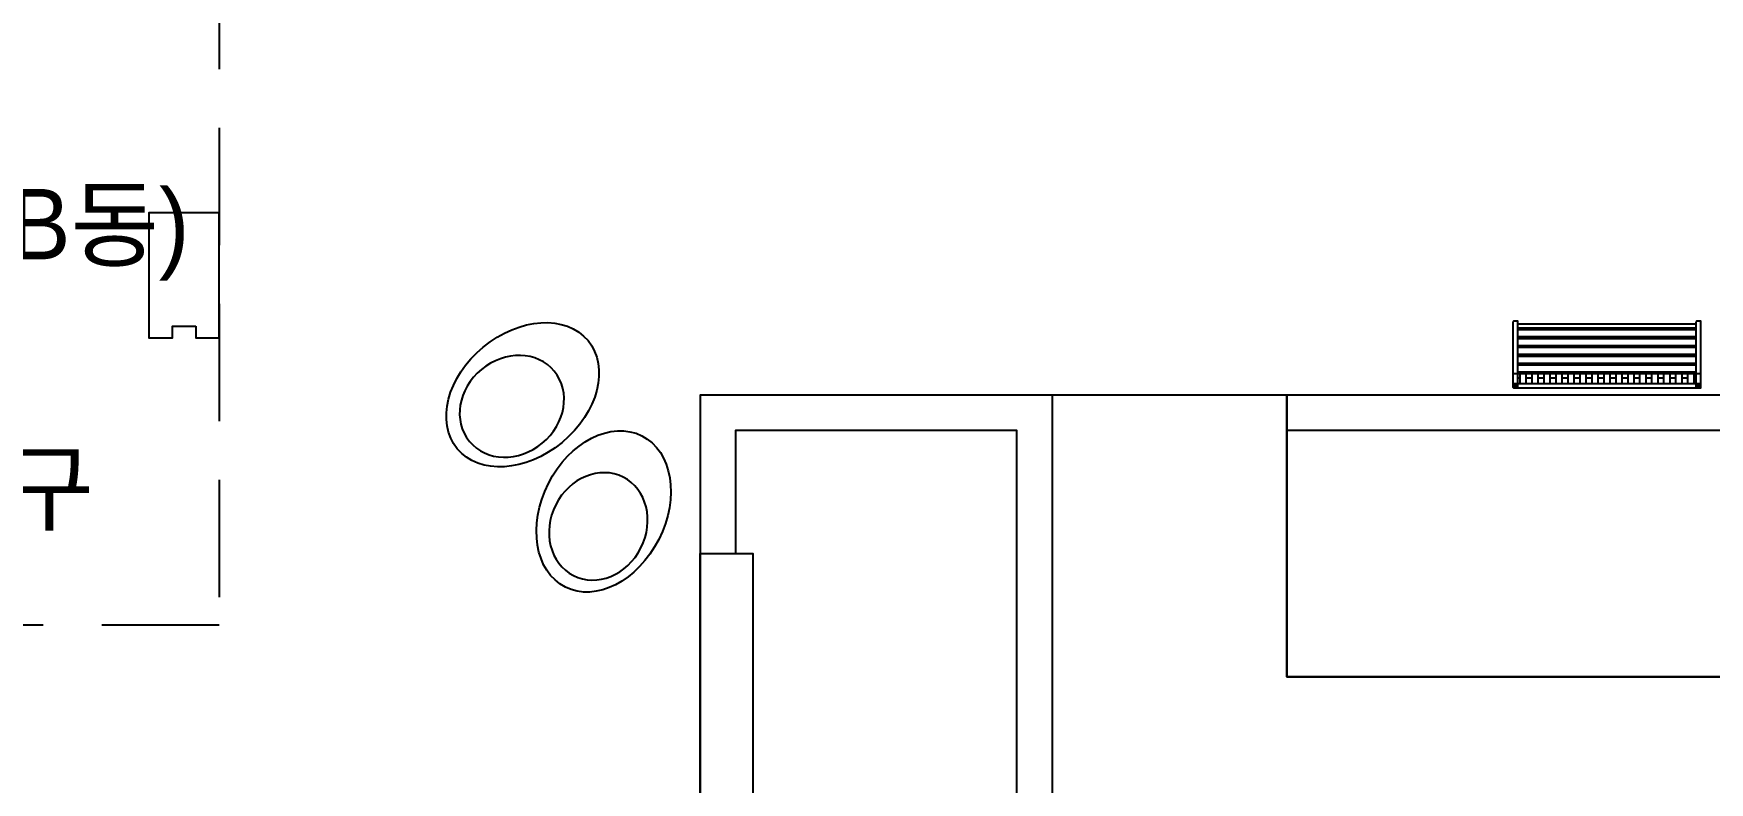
# Model space of a CAD drawing. Header units: millimetres. Extents: x -7616 to 421613, y 91067 to 341353.
# Drawn here: x 179314 to 193599, y 191268 to 197651 of the extents above; entities that cross this region are included whole.
import ezdxf
from ezdxf.enums import TextEntityAlignment as Align

# ---------------------------------------------------------------- set-up
doc = ezdxf.new("R2010")
doc.units = ezdxf.units.MM
doc.header["$LTSCALE"] = 500
doc.header["$MEASUREMENT"] = 0
doc.linetypes.add('H0', pattern=[0.3, 0.2, -0.1])
doc.linetypes.add('HOON1', pattern=[3, 2, -1])
doc.layers.add('e-plan', color=9, linetype='CONTINUOUS')
doc.styles.add('돋움', font='Dotum.ttf')

# ---------------------------------------------------------------- blocks, each defined once
blk = doc.blocks.new('base(양산물금)$0$chb5004')
at = {"layer": 'e-plan'}
for p, q in [((38, 4), (0, -30)), ((0, 0), (0, -560)), ((2, 4), (40, -30)), ((5, 5), (35, 5)), ((35, 5), (1565, 5)), ((40, 0), (40, -560)), ((1600, 5), (1560, -30)), ((1560, 0), (1560, -25)), ((1562, 4), (1600, -30)), ((1565, 5), (1595, 5)), ((1600, 0), (1600, -560)), ((0, -30), (1595, -30)), ((0, -115), (1600, -115)), ((40, -80), (59, -80)), ((40, -130), (1560, -130)), ((59, -30), (59, -115)), ((111, -30), (111, -115)), ((111, -80), (161, -80)), ((161, -30), (161, -115)), ((214, -30), (214, -115)), ((214, -80), (264, -80)), ((264, -30), (264, -115)), ((316, -30), (316, -115)), ((316, -80), (366, -80)), ((366, -30), (366, -115)), ((418, -30), (418, -115)), ((418, -80), (468, -80)), ((468, -30), (468, -115)), ((520, -30), (520, -115)), ((520, -80), (570, -80)), ((570, -30), (570, -115)), ((622, -30), (622, -115)), ((622, -80), (672, -80)), ((672, -30), (672, -115)), ((724, -30), (724, -115)), ((724, -80), (774, -80)), ((774, -30), (774, -115)), ((826, -30), (826, -115)), ((826, -80), (876, -80)), ((876, -30), (876, -115)), ((929, -30), (929, -115)), ((929, -80), (979, -80)), ((979, -30), (979, -115)), ((1031, -30), (1031, -115)), ((1031, -80), (1081, -80)), ((1081, -30), (1081, -115)), ((1133, -30), (1133, -115)), ((1133, -80), (1183, -80)), ((1183, -30), (1183, -115)), ((1235, -30), (1235, -115)), ((1235, -80), (1285, -80)), ((1285, -30), (1285, -115)), ((1337, -30), (1337, -115)), ((1337, -80), (1387, -80)), ((1387, -30), (1387, -115)), ((1439, -30), (1439, -115)), ((1439, -80), (1489, -80)), ((1489, -30), (1489, -115)), ((1541, -30), (1541, -115)), ((1541, -80), (1560, -80)), ((1560, -25), (1560, -560)), ((40, -190), (1560, -190)), ((40, -205), (1560, -205)), ((40, -265), (1560, -265)), ((40, -280), (1560, -280)), ((40, -340), (1560, -340)), ((40, -355), (1560, -355)), ((40, -415), (1560, -415)), ((5, -565), (35, -565)), ((40, -430), (1560, -430)), ((40, -490), (1560, -490)), ((40, -505), (1560, -505)), ((40, -540), (1560, -540)), ((1565, -565), (1595, -565))]:
    blk.add_line(p, q, dxfattribs=at)
for centre, start, end in [((5, 0), 90, 180), ((35, 0), 0, 90), ((1565, 0), 90, 180), ((1595, 0), 0, 90), ((5, -25), 180, 270), ((35, -25), 270, 0), ((1565, -25), 180, 270), ((1595, -25), 270, 0), ((5, -560), 180, 270), ((35, -560), 270, 0), ((1565, -560), 180, 270), ((1595, -560), 270, 0)]:
    blk.add_arc(centre, 5, start, end, dxfattribs=at)
blk = doc.blocks.new('A$C633402C3')
at = {"layer": 'e-plan'}
for points in [[(124405, 100736), (116705, 100736), (116705, 103136), (116705, 100736), (124405, 100736), (124405, 86436), (117710, 86436), (117710, 78586), (103867, 78586), (103867, 89748)], [(128055, 103136), (111705, 103136), (111705, 99236), (104317, 99236)], [(114705, 103136), (114705, 94086)], [(111255, 94386), (114405, 94386), (114405, 102836), (112005, 102836), (112005, 101786)], [(128055, 102836), (116705, 102836)]]:
    blk.add_lwpolyline(points, dxfattribs=at)
blk.add_lwpolyline([(111705, 101786), (112155, 101786), (112155, 98786), (108155, 98786), (108155, 99236), (111705, 99236)], close=True, dxfattribs=at)
for centre, major_axis in [((110192, 103140), (-557, -461)), ((110882, 102145), (-326, -645))]:
    blk.add_ellipse(centre, major_axis=major_axis, ratio=0.72962, dxfattribs=at)
at = {"layer": 'e-plan', "extrusion": (0, 0, -1)}
for centre, major_axis in [((110100, 103041), (-362, -299)), ((110837, 102018), (-212, -419))]:
    blk.add_ellipse(centre, major_axis=major_axis, ratio=0.866923, start_param=-3.141592653589793, end_param=3.141592653589793, dxfattribs=at)
at = {"layer": 'e-plan', "rotation": 180}
blk.add_blockref('base(양산물금)$0$chb5004', (120236, 103202), dxfattribs=at)

msp = doc.modelspace()

# ---------------------------------------------------------------- linework, layer by layer
at = {"layer": 'e-plan', "linetype": 'HOON1'}
msp.add_lwpolyline([(180897, 198348), (180897, 192608), (178697, 192608), (165140, 195570), (165140, 198368)], dxfattribs=at)
at = {"layer": 'e-plan'}
msp.add_lwpolyline([(180697, 195158), (180697, 195058), (180897, 195058), (180897, 196123), (180297, 196123), (180297, 195058), (180497, 195058), (180497, 195158), (180697, 195158)], close=True, dxfattribs=at)

# ---------------------------------------------------------------- block references
at = {"layer": 'e-plan', "linetype": 'H0'}
msp.add_blockref('A$C633402C3', (73291, 91433), dxfattribs=at)

# ---------------------------------------------------------------- texts
at = {"layer": 'e-plan', "style": '돋움'}
for s, p in [('공동주택(B동)', (178238, 195727)), ('주출입구', (178323, 193480))]:
    msp.add_text(s, height=600, dxfattribs=at).set_placement(p, align=Align.CENTER)

doc.saveas('drawing.dxf')
